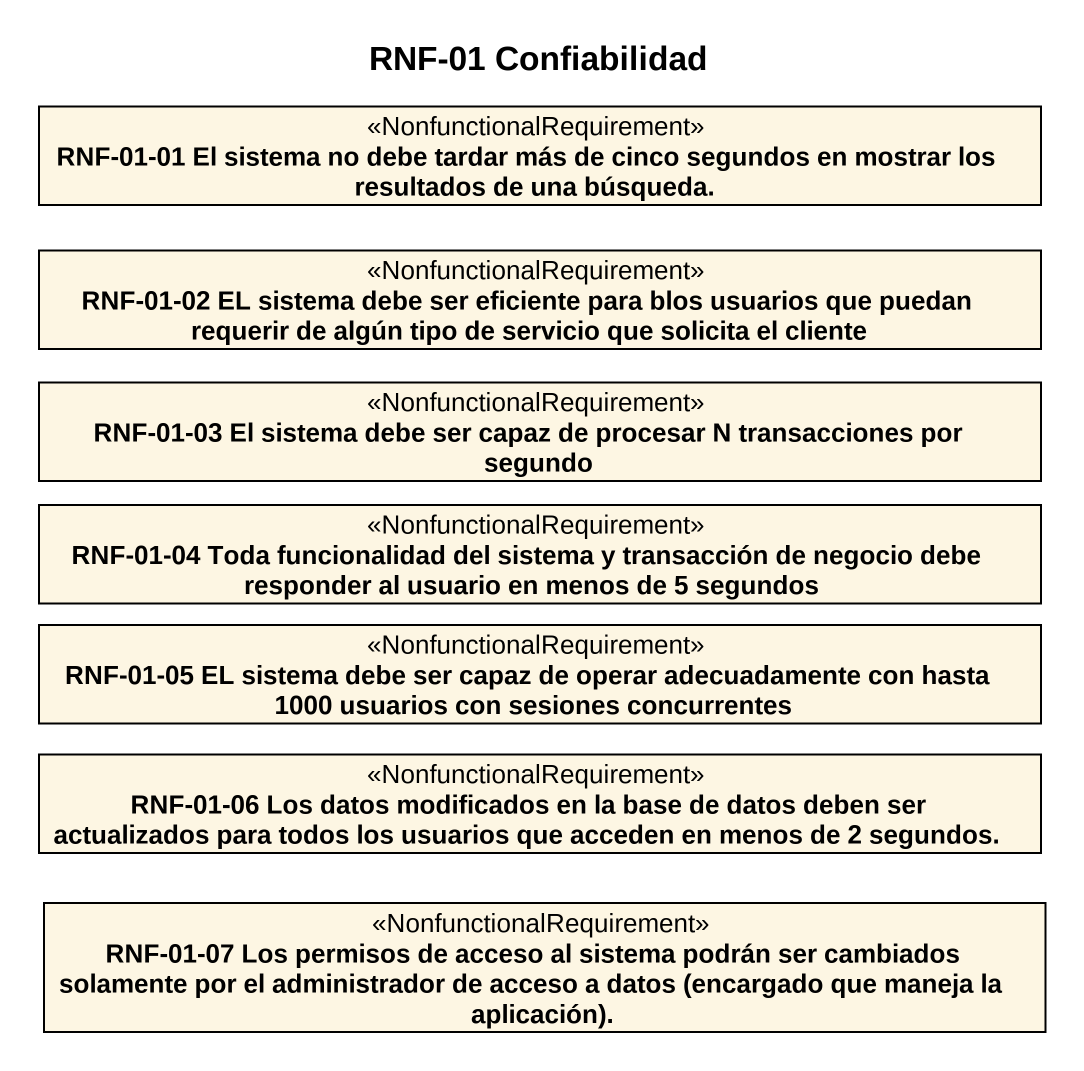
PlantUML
@startuml
title RNF-01 Confiabilidad
hide circle
hide empty members
class "RNF-01-01 El sistema no debe tardar más de cinco segundos en mostrar los resultados de una búsqueda." as RNF_01_01_El_sistema_no <<NonfunctionalRequirement>>
class "RNF-01-02 EL sistema debe ser eficiente para blos usuarios que puedan requerir de algún tipo de servicio que solicita el cliente" as RNF_01_02_EL_sistema_debe <<NonfunctionalRequirement>>
class "RNF-01-03 El sistema debe ser capaz de procesar N transacciones por segundo" as RNF_01_03_El_sistema_debe <<NonfunctionalRequirement>>
class "RNF-01-04 Toda funcionalidad del sistema y transacción de negocio debe responder al usuario en menos de 5 segundos" as RNF_01_04_Toda <<NonfunctionalRequirement>>
class "RNF-01-05 EL sistema debe ser capaz de operar adecuadamente con hasta 1000 usuarios con sesiones concurrentes" as RNF_01_05_EL_sistema_debe <<NonfunctionalRequirement>>
class "RNF-01-06 Los datos modificados en la base de datos deben ser actualizados para todos los usuarios que acceden en menos de 2 segundos." as RNF_01_06_Los_datos <<NonfunctionalRequirement>>
class "RNF-01-07 Los permisos de acceso al sistema podrán ser cambiados solamente por el administrador de acceso a datos (encargado que maneja la aplicación)." as RNF_01_07_Los_permisos_de <<NonfunctionalRequirement>>
@enduml
